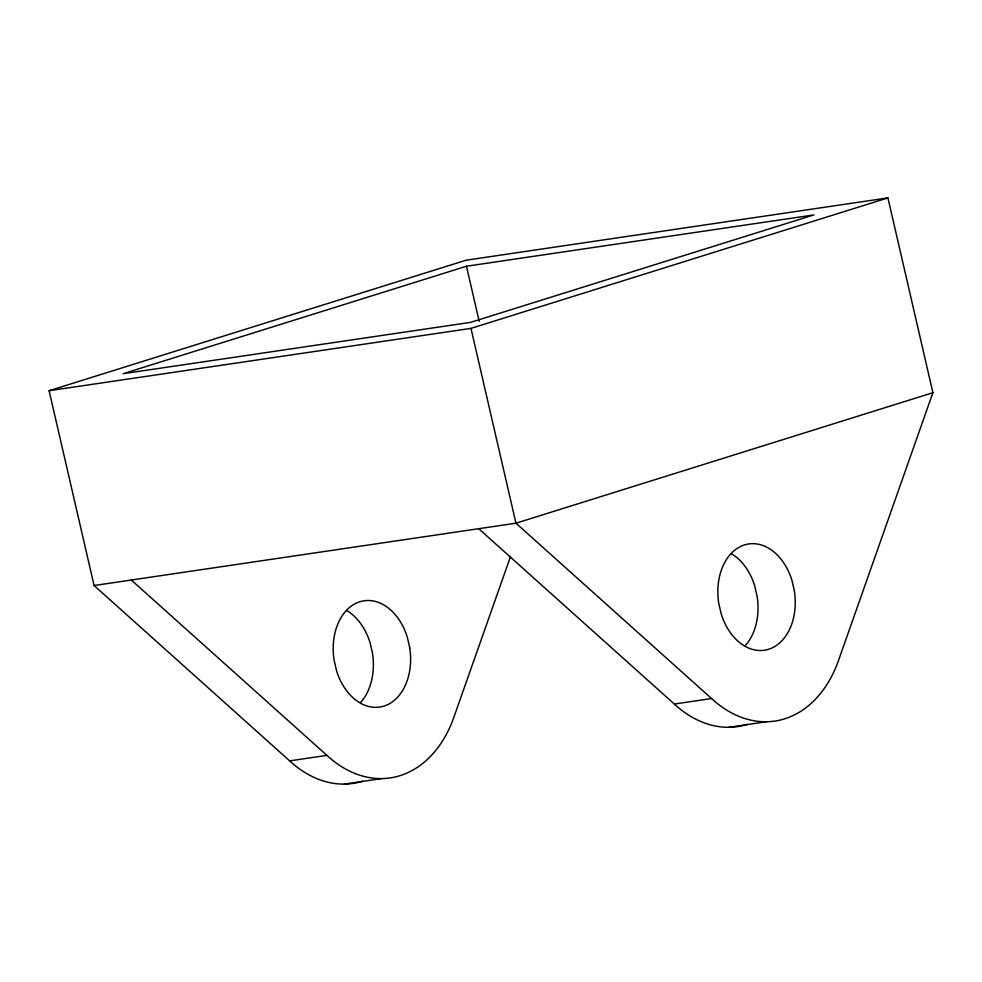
<?xml version="1.0" encoding="UTF-8"?>
<svg xmlns="http://www.w3.org/2000/svg" width="982" height="982" viewBox="0 0 982 982"><rect width="100%" height="100%" fill="white"/><g stroke="black" fill="none" stroke-linecap="round" stroke-linejoin="round"><path stroke-width="1.47" d="M510.554 556.463L454.519 715.424A125.34 89.436 81.6 0 1 326.908 755.367L289.665 760.866L94.076 585.518L49.1 390.713L466.045 260.218L887.924 197.898L932.9 392.702L839.168 658.603A125.34 89.436 81.6 0 1 711.557 698.533L674.315 704.045L478.725 528.697M466.475 266.232L123.131 373.688L470.55 322.366L813.894 214.911L466.475 266.232L479.179 321.261M49.1 390.713L470.979 328.381L887.924 197.898M932.9 392.702L515.955 523.197L94.076 585.518M344.314 784.102L381.544 778.603M728.963 727.281L766.193 721.782M711.557 698.533L515.955 523.197L470.979 328.381M131.306 580.018L326.908 755.367M731.209 553.615A53.715 38.323 81.6 0 1 754.655 585.689L757.171 596.602A53.715 38.323 81.6 0 1 745.289 645.579M747.425 724.36A125.34 89.436 81.6 0 1 674.315 704.045M362.775 781.181A125.34 89.436 81.6 0 1 289.665 760.866M346.56 610.436A53.715 38.323 81.6 0 1 370.005 642.51L372.522 653.423A53.715 38.323 81.6 0 1 360.639 702.412M794.413 591.103L791.897 580.19A53.715 38.323 81.6 0 0 744.503 544.912A53.715 38.323 81.6 0 0 718.701 603.095L721.218 614.008A53.715 38.323 81.6 0 0 768.599 649.274A53.715 38.323 81.6 0 0 794.413 591.103M409.764 647.924L407.248 637.011A53.715 38.323 81.6 0 0 359.854 601.745A53.715 38.323 81.6 0 0 334.052 659.916L336.568 670.829A53.715 38.323 81.6 0 0 383.95 706.107A53.715 38.323 81.6 0 0 409.764 647.924"/></g></svg>
